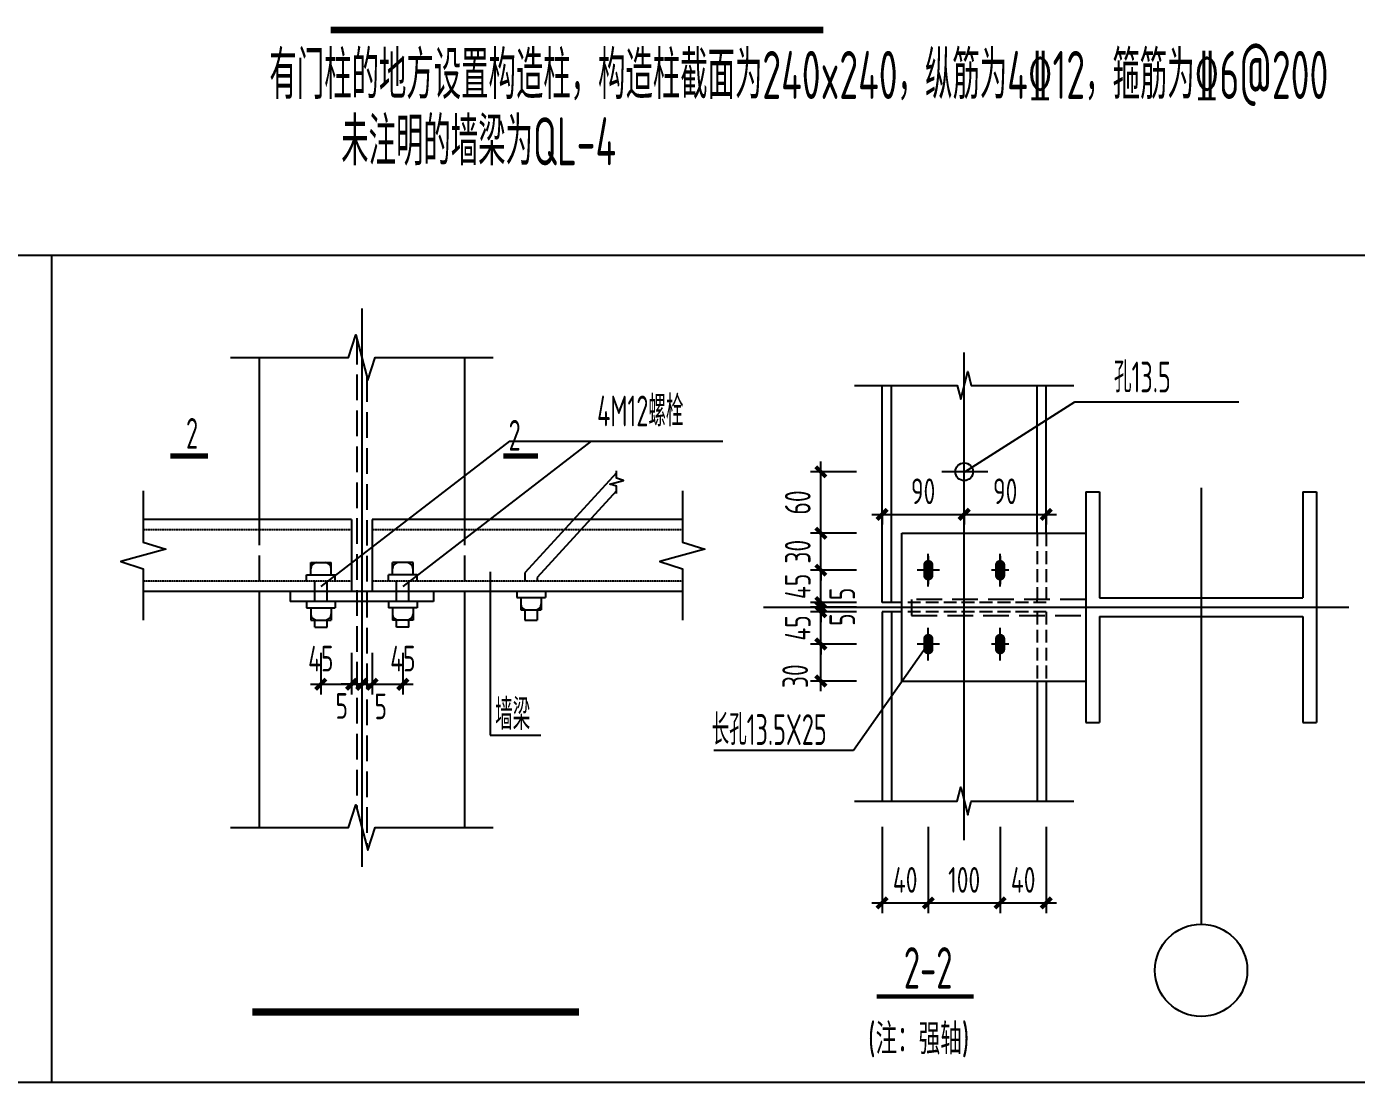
# Model space of a CAD drawing. Extents: x -138012 to 2129925, y -311560 to 0.
# Drawn here: x 1728007 to 1741846, y -173205 to -162220 of the extents above; entities that cross this region are included whole.
import ezdxf
from ezdxf.enums import TextEntityAlignment as Align

# ---------------------------------------------------------------- set-up
doc = ezdxf.new("R2010")
doc.units = 0
doc.header["$LTSCALE"] = 1000
doc.header["$MEASUREMENT"] = 0
doc.linetypes.add('DASH', pattern=[0.35, 0.25, -0.1])
doc.layers.get('0').update_dxf_attribs({"linetype": 'CONTINUOUS'})
doc.layers.get('Defpoints').update_dxf_attribs({"linetype": 'CONTINUOUS'})
for name, color, linetype in [('AXIS', 3, 'CONTINUOUS'), ('BEAM-CON', 4, 'CONTINUOUS'), ('BEAM-DASH', 113, 'DASH'), ('COLU-CON', 2, 'CONTINUOUS'), ('COLU-DASH', 2, 'DASH'), ('DIM', 3, 'CONTINUOUS'), ('DIM_SYMB', 3, 'CONTINUOUS'), ('INTEGRATED', 51, 'CONTINUOUS'), ('TABLE SYMBOLS', 212, 'CONTINUOUS'), ('TEXT', 7, 'CONTINUOUS')]:
    doc.layers.add(name, color=color, linetype=linetype)
doc.styles.add('TSSD_3摱搀^樟', font='Tssdeng.shx', dxfattribs={"width": 0.7, "bigfont": 'hztxt.shx'})
doc.styles.add('TSSD_Dimension', font='tssdeng.shx', dxfattribs={"width": 0.7, "bigfont": 'hztxt.shx'})
doc.styles.add('TSSD_REIN', font='tssdeng.shx', dxfattribs={"width": 0.7, "bigfont": 'tssdchn.shx'})
doc.dimstyles.new('TSSD_100_100', dxfattribs={"dimtxt": 300, "dimasz": 100, "dimexe": 250, "dimexo": 250, "dimgap": 100, "dimtad": 1, "dimdec": 0, "dimzin": 0, "dimdsep": 46, "dimtxsty": 'TSSD_Dimension', "dimblk": '_TSDBK', "dimcen": 0, "dimclrt": 7, "dimadec": 0, "dimazin": 0, "dimtfac": 1, "dimtdec": 0, "dimtix": 1, "dimtmove": 2, "dimatfit": 3, "dimldrblk": '_TSDBK', "dimfxl": 0, "dimtolj": 1, "dimtzin": 0, "dimarcsym": 0})

# ---------------------------------------------------------------- blocks, each defined once
blk = doc.blocks.new('_ArchTick')
at = {"color": 0, "linetype": 'ByBlock', "const_width": 0.4}
blk.add_lwpolyline([(-0.5, -0.5), (0.5, 0.5)], dxfattribs=at)
blk = doc.blocks.new('*D214')
at = {"layer": 'Defpoints', "color": 0}
for p in [(66056, -70263), (66653, -70263), (66653, -70623)]:
    blk.add_point(p, dxfattribs=at)
at = {"layer": 'DIM', "color": 0, "lineweight": -2}
for p, q in [((66056, -70723), (66056, -70163)), ((66403, -70263), (65956, -70263)), ((66403, -70623), (65956, -70623))]:
    blk.add_line(p, q, dxfattribs=at)
at = {"layer": 'DIM', "color": 0, "lineweight": -2, "xscale": 100, "yscale": 100, "zscale": 100}
for p, rotation in [((66056, -70263), 90), ((66056, -70623), 270)]:
    blk.add_blockref('_ArchTick', p, dxfattribs=dict(at, rotation=rotation))
at = {"layer": 'DIM', "color": 7, "insert": (65806, -70576), "char_height": 250, "attachment_point": 5, "rotation": 90, "style": 'TSSD_REIN'}
blk.add_mtext('\\A1;30', dxfattribs=at)
blk = doc.blocks.new('_TSDBK')
blk.add_line((-1, 0), (0, 0))
at = {"const_width": 0.5}
blk.add_lwpolyline([(-0.7, -0.7), (0.7, 0.7)], dxfattribs=at)
blk = doc.blocks.new('*D215')
at = {"layer": 'Defpoints', "color": 0}
for p in [(66056, -69948), (66653, -69948), (66653, -70263)]:
    blk.add_point(p, dxfattribs=at)
at = {"layer": 'DIM', "color": 0, "lineweight": -2}
for p, q in [((66056, -69948), (66056, -69848)), ((66403, -69948), (65956, -69948)), ((66056, -70263), (66056, -69948)), ((66403, -70263), (65956, -70263)), ((66056, -70263), (66056, -70363))]:
    blk.add_line(p, q, dxfattribs=at)
at = {"layer": 'DIM', "color": 0, "lineweight": -2, "xscale": 100, "yscale": 100, "zscale": 100}
for p, rotation in [((66056, -69948), 270), ((66056, -70263), 90)]:
    blk.add_blockref('_ArchTick', p, dxfattribs=dict(at, rotation=rotation))
at = {"layer": 'DIM', "color": 7, "insert": (65831, -70106), "char_height": 250, "attachment_point": 5, "rotation": 90, "style": 'TSSD_REIN'}
blk.add_mtext('\\A1;45', dxfattribs=at)
blk = doc.blocks.new('*D216')
at = {"layer": 'Defpoints', "color": 0}
for p in [(66056, -69903), (66653, -69903), (66653, -69948)]:
    blk.add_point(p, dxfattribs=at)
at = {"layer": 'DIM', "color": 0, "lineweight": -2}
for p, q in [((66056, -69903), (66056, -69803)), ((66403, -69903), (65956, -69903)), ((66403, -69948), (65956, -69948)), ((66056, -69948), (66056, -69903)), ((66056, -69948), (66056, -70048))]:
    blk.add_line(p, q, dxfattribs=at)
at = {"layer": 'DIM', "color": 0, "lineweight": -2, "xscale": 100, "yscale": 100, "zscale": 100}
for p, rotation in [((66056, -69903), 270), ((66056, -69948), 90)]:
    blk.add_blockref('_ArchTick', p, dxfattribs=dict(at, rotation=rotation))
at = {"layer": 'DIM', "color": 7, "insert": (66265, -70025), "char_height": 250, "attachment_point": 5, "rotation": 90, "style": 'TSSD_REIN'}
blk.add_mtext('\\A1;5', dxfattribs=at)
blk = doc.blocks.new('*D217')
at = {"layer": 'Defpoints', "color": 0}
for p in [(66056, -69543), (66653, -69543), (66653, -69858)]:
    blk.add_point(p, dxfattribs=at)
at = {"layer": 'DIM', "color": 0, "lineweight": -2}
for p, q in [((66056, -69543), (66056, -69443)), ((66403, -69543), (65956, -69543)), ((66056, -69858), (66056, -69543)), ((66403, -69858), (65956, -69858)), ((66056, -69858), (66056, -69958))]:
    blk.add_line(p, q, dxfattribs=at)
at = {"layer": 'DIM', "color": 0, "lineweight": -2, "xscale": 100, "yscale": 100, "zscale": 100}
for p, rotation in [((66056, -69543), 270), ((66056, -69858), 90)]:
    blk.add_blockref('_ArchTick', p, dxfattribs=dict(at, rotation=rotation))
at = {"layer": 'DIM', "color": 7, "insert": (65831, -69701), "char_height": 250, "attachment_point": 5, "rotation": 90, "style": 'TSSD_REIN'}
blk.add_mtext('\\A1;45', dxfattribs=at)
blk = doc.blocks.new('*D218')
at = {"layer": 'Defpoints', "color": 0}
for p in [(66056, -69183), (66653, -69183), (66653, -69543)]:
    blk.add_point(p, dxfattribs=at)
at = {"layer": 'DIM', "color": 0, "lineweight": -2}
for p, q in [((66056, -69183), (66056, -69083)), ((66403, -69183), (65956, -69183)), ((66056, -69543), (66056, -69183)), ((66403, -69543), (65956, -69543)), ((66056, -69543), (66056, -69643))]:
    blk.add_line(p, q, dxfattribs=at)
at = {"layer": 'DIM', "color": 0, "lineweight": -2, "xscale": 100, "yscale": 100, "zscale": 100}
for p, rotation in [((66056, -69183), 270), ((66056, -69543), 90)]:
    blk.add_blockref('_ArchTick', p, dxfattribs=dict(at, rotation=rotation))
at = {"layer": 'DIM', "color": 7, "insert": (65831, -69363), "char_height": 250, "attachment_point": 5, "rotation": 90, "style": 'TSSD_REIN'}
blk.add_mtext('\\A1;30', dxfattribs=at)
blk = doc.blocks.new('*D219')
at = {"layer": 'Defpoints', "color": 0}
for p in [(66653, -69858), (66056, -69903), (66653, -69903)]:
    blk.add_point(p, dxfattribs=at)
at = {"layer": 'DIM', "color": 0, "lineweight": -2}
for p, q in [((66403, -69858), (65956, -69858)), ((66056, -69858), (66056, -69758)), ((66056, -69858), (66056, -69903)), ((66403, -69903), (65956, -69903)), ((66056, -69903), (66056, -70003))]:
    blk.add_line(p, q, dxfattribs=at)
at = {"layer": 'DIM', "color": 0, "lineweight": -2, "xscale": 100, "yscale": 100, "zscale": 100}
for p, rotation in [((66056, -69858), 270), ((66056, -69903), 90)]:
    blk.add_blockref('_ArchTick', p, dxfattribs=dict(at, rotation=rotation))
at = {"layer": 'DIM', "color": 7, "insert": (66264, -69774), "char_height": 250, "attachment_point": 5, "rotation": 90, "style": 'TSSD_REIN'}
blk.add_mtext('\\A1;5', dxfattribs=at)
blk = doc.blocks.new('*D220')
at = {"layer": 'Defpoints', "color": 0}
for p in [(66056, -68584), (66653, -68584), (66653, -69183)]:
    blk.add_point(p, dxfattribs=at)
at = {"layer": 'DIM', "color": 0, "lineweight": -2}
for p, q in [((66056, -69283), (66056, -68484)), ((66403, -68584), (65956, -68584)), ((66403, -69183), (65956, -69183))]:
    blk.add_line(p, q, dxfattribs=at)
at = {"layer": 'DIM', "color": 0, "lineweight": -2, "xscale": 100, "yscale": 100, "zscale": 100}
for p, rotation in [((66056, -68584), 90), ((66056, -69183), 270)]:
    blk.add_blockref('_ArchTick', p, dxfattribs=dict(at, rotation=rotation))
at = {"layer": 'DIM', "color": 7, "insert": (65831, -68883), "char_height": 250, "attachment_point": 5, "rotation": 90, "style": 'TSSD_REIN'}
blk.add_mtext('\\A1;60', dxfattribs=at)
blk = doc.blocks.new('*D230')
at = {"layer": 'Defpoints', "color": 0}
for p in [(67453, -68771), (68253, -68729), (68253, -68999)]:
    blk.add_point(p, dxfattribs=at)
at = {"layer": 'DIM', "color": 0, "lineweight": -2}
for p, q in [((67353, -68999), (68353, -68999)), ((67453, -69021), (67453, -69099)), ((68253, -68979), (68253, -69099))]:
    blk.add_line(p, q, dxfattribs=at)
at = {"layer": 'DIM', "color": 0, "lineweight": -2, "xscale": 100, "yscale": 100, "zscale": 100, "rotation": 180}
blk.add_blockref('_ArchTick', (67453, -68999), dxfattribs=at)
at = {"layer": 'DIM', "color": 0, "lineweight": -2, "xscale": 100, "yscale": 100, "zscale": 100}
blk.add_blockref('_ArchTick', (68253, -68999), dxfattribs=at)
at = {"layer": 'DIM', "color": 7, "insert": (67853, -68774), "char_height": 250, "attachment_point": 5, "style": 'TSSD_REIN'}
blk.add_mtext('\\A1;90', dxfattribs=at)
blk = doc.blocks.new('*D231')
at = {"layer": 'Defpoints', "color": 0}
for p in [(66653, -68747), (67453, -68771), (67453, -68999)]:
    blk.add_point(p, dxfattribs=at)
at = {"layer": 'DIM', "color": 0, "lineweight": -2}
for p, q in [((66553, -68999), (67553, -68999)), ((66653, -68997), (66653, -69099)), ((67453, -69021), (67453, -69099))]:
    blk.add_line(p, q, dxfattribs=at)
at = {"layer": 'DIM', "color": 0, "lineweight": -2, "xscale": 100, "yscale": 100, "zscale": 100, "rotation": 180}
blk.add_blockref('_ArchTick', (66653, -68999), dxfattribs=at)
at = {"layer": 'DIM', "color": 0, "lineweight": -2, "xscale": 100, "yscale": 100, "zscale": 100}
blk.add_blockref('_ArchTick', (67453, -68999), dxfattribs=at)
at = {"layer": 'DIM', "color": 7, "insert": (67053, -68774), "char_height": 250, "attachment_point": 5, "style": 'TSSD_REIN'}
blk.add_mtext('\\A1;90', dxfattribs=at)
blk = doc.blocks.new('*D232')
at = {"layer": 'Defpoints', "color": 0}
for p in [(61182, -70099), (61482, -70099), (61482, -70655)]:
    blk.add_point(p, dxfattribs=at)
at = {"layer": 'DIM', "color": 0, "lineweight": -2}
for p, q in [((61182, -70349), (61182, -70755)), ((61482, -70349), (61482, -70755)), ((61082, -70655), (61582, -70655))]:
    blk.add_line(p, q, dxfattribs=at)
at = {"layer": 'DIM', "color": 0, "lineweight": -2, "xscale": 100, "yscale": 100, "zscale": 100, "rotation": 180}
blk.add_blockref('_ArchTick', (61182, -70655), dxfattribs=at)
at = {"layer": 'DIM', "color": 0, "lineweight": -2, "xscale": 100, "yscale": 100, "zscale": 100}
blk.add_blockref('_ArchTick', (61482, -70655), dxfattribs=at)
at = {"layer": 'DIM', "color": 7, "insert": (61182, -70405), "char_height": 250, "attachment_point": 5, "style": 'TSSD_REIN'}
blk.add_mtext('\\A1;45', dxfattribs=at)
blk = doc.blocks.new('*D233')
at = {"layer": 'Defpoints', "color": 0}
for p in [(61482, -70099), (61582, -70099), (61582, -70655)]:
    blk.add_point(p, dxfattribs=at)
at = {"layer": 'DIM', "color": 0, "lineweight": -2}
for p, q in [((61482, -70349), (61482, -70755)), ((61582, -70349), (61582, -70755)), ((61482, -70655), (61382, -70655)), ((61482, -70655), (61582, -70655)), ((61582, -70655), (61682, -70655))]:
    blk.add_line(p, q, dxfattribs=at)
at = {"layer": 'DIM', "color": 0, "lineweight": -2, "xscale": 100, "yscale": 100, "zscale": 100}
blk.add_blockref('_ArchTick', (61482, -70655), dxfattribs=at)
at = {"layer": 'DIM', "color": 0, "lineweight": -2, "xscale": 100, "yscale": 100, "zscale": 100, "rotation": 180}
blk.add_blockref('_ArchTick', (61582, -70655), dxfattribs=at)
at = {"layer": 'DIM', "color": 7, "insert": (61386, -70866), "char_height": 250, "attachment_point": 5, "style": 'TSSD_REIN'}
blk.add_mtext('\\A1;5', dxfattribs=at)
blk = doc.blocks.new('*D234')
at = {"layer": 'Defpoints', "color": 0}
for p in [(61582, -70099), (61682, -70099), (61682, -70655)]:
    blk.add_point(p, dxfattribs=at)
at = {"layer": 'DIM', "color": 0, "lineweight": -2}
for p, q in [((61582, -70349), (61582, -70755)), ((61682, -70349), (61682, -70755)), ((61582, -70655), (61482, -70655)), ((61582, -70655), (61682, -70655)), ((61682, -70655), (61782, -70655))]:
    blk.add_line(p, q, dxfattribs=at)
at = {"layer": 'DIM', "color": 0, "lineweight": -2, "xscale": 100, "yscale": 100, "zscale": 100}
blk.add_blockref('_ArchTick', (61582, -70655), dxfattribs=at)
at = {"layer": 'DIM', "color": 0, "lineweight": -2, "xscale": 100, "yscale": 100, "zscale": 100, "rotation": 180}
blk.add_blockref('_ArchTick', (61682, -70655), dxfattribs=at)
at = {"layer": 'DIM', "color": 7, "insert": (61766, -70870), "char_height": 250, "attachment_point": 5, "style": 'TSSD_REIN'}
blk.add_mtext('\\A1;5', dxfattribs=at)
blk = doc.blocks.new('*D235')
at = {"layer": 'Defpoints', "color": 0}
for p in [(61682, -70099), (61982, -70099), (61982, -70655)]:
    blk.add_point(p, dxfattribs=at)
at = {"layer": 'DIM', "color": 0, "lineweight": -2}
for p, q in [((61682, -70349), (61682, -70755)), ((61982, -70349), (61982, -70755)), ((61582, -70655), (62082, -70655))]:
    blk.add_line(p, q, dxfattribs=at)
at = {"layer": 'DIM', "color": 0, "lineweight": -2, "xscale": 100, "yscale": 100, "zscale": 100, "rotation": 180}
blk.add_blockref('_ArchTick', (61682, -70655), dxfattribs=at)
at = {"layer": 'DIM', "color": 0, "lineweight": -2, "xscale": 100, "yscale": 100, "zscale": 100}
blk.add_blockref('_ArchTick', (61982, -70655), dxfattribs=at)
at = {"layer": 'DIM', "color": 7, "insert": (61982, -70405), "char_height": 250, "attachment_point": 5, "style": 'TSSD_REIN'}
blk.add_mtext('\\A1;45', dxfattribs=at)
blk = doc.blocks.new('*D236')
at = {"layer": 'Defpoints', "color": 0}
for p in [(66653, -71793), (67103, -71793), (67103, -72786)]:
    blk.add_point(p, dxfattribs=at)
at = {"layer": 'DIM', "color": 0, "lineweight": -2}
for p, q in [((66653, -72043), (66653, -72886)), ((67103, -72043), (67103, -72886)), ((66553, -72786), (67203, -72786))]:
    blk.add_line(p, q, dxfattribs=at)
at = {"layer": 'DIM', "color": 0, "lineweight": -2, "xscale": 100, "yscale": 100, "zscale": 100, "rotation": 180}
blk.add_blockref('_ArchTick', (66653, -72786), dxfattribs=at)
at = {"layer": 'DIM', "color": 0, "lineweight": -2, "xscale": 100, "yscale": 100, "zscale": 100}
blk.add_blockref('_ArchTick', (67103, -72786), dxfattribs=at)
at = {"layer": 'DIM', "color": 7, "insert": (66878, -72561), "char_height": 250, "attachment_point": 5, "style": 'TSSD_REIN'}
blk.add_mtext('\\A1;40', dxfattribs=at)
blk = doc.blocks.new('*D237')
at = {"layer": 'Defpoints', "color": 0}
for p in [(67103, -71793), (67803, -71793), (67803, -72786)]:
    blk.add_point(p, dxfattribs=at)
at = {"layer": 'DIM', "color": 0, "lineweight": -2}
for p, q in [((67103, -72043), (67103, -72886)), ((67803, -72043), (67803, -72886)), ((67003, -72786), (67903, -72786))]:
    blk.add_line(p, q, dxfattribs=at)
at = {"layer": 'DIM', "color": 0, "lineweight": -2, "xscale": 100, "yscale": 100, "zscale": 100, "rotation": 180}
blk.add_blockref('_ArchTick', (67103, -72786), dxfattribs=at)
at = {"layer": 'DIM', "color": 0, "lineweight": -2, "xscale": 100, "yscale": 100, "zscale": 100}
blk.add_blockref('_ArchTick', (67803, -72786), dxfattribs=at)
at = {"layer": 'DIM', "color": 7, "insert": (67453, -72561), "char_height": 250, "attachment_point": 5, "style": 'TSSD_REIN'}
blk.add_mtext('\\A1;100', dxfattribs=at)
blk = doc.blocks.new('*D238')
at = {"layer": 'Defpoints', "color": 0}
for p in [(67803, -71793), (68253, -71793), (68253, -72786)]:
    blk.add_point(p, dxfattribs=at)
at = {"layer": 'DIM', "color": 0, "lineweight": -2}
for p, q in [((67803, -72043), (67803, -72886)), ((68253, -72043), (68253, -72886)), ((67703, -72786), (68353, -72786))]:
    blk.add_line(p, q, dxfattribs=at)
at = {"layer": 'DIM', "color": 0, "lineweight": -2, "xscale": 100, "yscale": 100, "zscale": 100, "rotation": 180}
blk.add_blockref('_ArchTick', (67803, -72786), dxfattribs=at)
at = {"layer": 'DIM', "color": 0, "lineweight": -2, "xscale": 100, "yscale": 100, "zscale": 100}
blk.add_blockref('_ArchTick', (68253, -72786), dxfattribs=at)
at = {"layer": 'DIM', "color": 7, "insert": (68028, -72561), "char_height": 250, "attachment_point": 5, "style": 'TSSD_REIN'}
blk.add_mtext('\\A1;40', dxfattribs=at)
blk = doc.blocks.new('534534543534545')
at = {"layer": 'AXIS', "color": 8}
for p, q in [((61582.1, -66994.2), (61582.1, -72434.3)), ((67453.4, -72174.9), (67453.4, -67420.5)), ((69762.4, -68742), (69762.4, -72992.5)), ((65497.9, -69903.2), (71203.8, -69903.2))]:
    blk.add_line(p, q, dxfattribs=at)
at = {"layer": 'AXIS'}
for p, q in [((67103.4, -69703.2), (67103.4, -69383.2)), ((67803.4, -69703.2), (67803.4, -69383.2)), ((67213.4, -69543.2), (66993.4, -69543.2)), ((67888.4, -69543.2), (67718.4, -69543.2)), ((67103.4, -70423.2), (67103.4, -70103.2)), ((67803.4, -70423.2), (67803.4, -70103.2)), ((67103.4, -70400), (67103.4, -70126.3)), ((67803.4, -70418.1), (67803.4, -70144.3)), ((67213.4, -70263.2), (66993.4, -70263.2)), ((67888.4, -70263.2), (67718.4, -70263.2))]:
    blk.add_line(p, q, dxfattribs=at)
at = {"layer": 'BEAM-CON'}
for p, q in [((66653.4, -69858.2), (66653.4, -67741.9)), ((66743.4, -69858.2), (66743.4, -67741.9)), ((68163.4, -69183.2), (68163.4, -67741.9)), ((68253.4, -69183.2), (68253.4, -67741.9)), ((61482.1, -69049.6), (59451.9, -69049.6)), ((61482.1, -69049.6), (61482.1, -69749.6)), ((64706.2, -69049.6), (61682.1, -69049.6)), ((61682.1, -69049.6), (61682.1, -69749.6)), ((64706.2, -69749.6), (59451.9, -69749.6)), ((60882.1, -69749.6), (60882.1, -69849.6)), ((62282.1, -69849.6), (60882.1, -69849.6)), ((62282.1, -69749.6), (62282.1, -69849.6)), ((66845.9, -69858.2), (66653.4, -69858.2)), ((66845.9, -69948.2), (66653.4, -69948.2)), ((66653.4, -69948.2), (66653.4, -71792.6)), ((66743.4, -69948.2), (66743.4, -71792.6)), ((68163.4, -70623.2), (68163.4, -71792.6)), ((68253.4, -70623.2), (68253.4, -71792.6))]:
    blk.add_line(p, q, dxfattribs=at)
at = {"layer": 'BEAM-DASH', "ltscale": 0.5}
for p, q in [((68163.4, -69183.2), (68163.4, -69858.2)), ((68253.4, -69183.2), (68253.4, -69858.2)), ((68253.4, -69858.2), (66845.9, -69858.2)), ((68253.4, -69948.2), (66845.9, -69948.2)), ((68163.4, -69948.2), (68163.4, -70623.2)), ((68253.4, -69948.2), (68253.4, -70623.2))]:
    blk.add_line(p, q, dxfattribs=at)
at = {"layer": 'COLU-CON'}
for p, q in [((60582.1, -67470.6), (60582.1, -69049.6)), ((62582.1, -67470.6), (62582.1, -69049.6)), ((68637.4, -68778.2), (68637.4, -71028.2)), ((68637.4, -68778.2), (68772.4, -68778.2)), ((68772.4, -68778.2), (68772.4, -69813.2)), ((70752.4, -68778.2), (70752.4, -69813.2)), ((70752.4, -68778.2), (70887.4, -68778.2)), ((70887.4, -68778.2), (70887.4, -71028.2)), ((60582.1, -69749.6), (60582.1, -72049.9)), ((62582.1, -69749.6), (62582.1, -72049.9)), ((68772.4, -69813.2), (70752.4, -69813.2)), ((68772.4, -69993.2), (70752.4, -69993.2)), ((68772.4, -69993.2), (68772.4, -71028.2)), ((70752.4, -69993.2), (70752.4, -71028.2)), ((68637.4, -71028.2), (68772.4, -71028.2)), ((70752.4, -71028.2), (70887.4, -71028.2))]:
    blk.add_line(p, q, dxfattribs=at)
at = {"layer": 'COLU-DASH', "linetype": 'DASH'}
for p, q in [((60582.1, -69049.6), (60582.1, -69749.6)), ((62582.1, -69049.6), (62582.1, -69749.6))]:
    blk.add_line(p, q, dxfattribs=at)
at = {"layer": 'Defpoints', "color": 7}
blk.add_point((66936.8, -70623.2), dxfattribs=at)
blk.add_point((66936.8, -70623.2), dxfattribs=at)
at = {"layer": 'DIM_SYMB', "const_width": 70}
blk.add_lwpolyline([(60514, -73849.2), (63698.3, -73849.2)], dxfattribs=at)
at = {"layer": 'INTEGRATED', "linetype": 'DASH'}
for p, q in [((61532.1, -67287.3), (61532.1, -71866.6)), ((61632.1, -67653.9), (61632.1, -72233.2))]:
    blk.add_line(p, q, dxfattribs=at)
at = {"layer": 'INTEGRATED'}
for p, q in [((67453.4, -68683.8), (67453.4, -68483.8)), ((67682.5, -68583.8), (67233.9, -68583.8)), ((66845.9, -70623.2), (66845.9, -69183.2)), ((66845.9, -69183.2), (68637.4, -69183.2)), ((61083.4, -69469.5), (61283.4, -69469.5)), ((61083.4, -69589.6), (61083.4, -69469.5)), ((61283.4, -69589.6), (61283.4, -69469.5)), ((61880.7, -69589.6), (61880.7, -69469.5)), ((62080.8, -69469.5), (61880.7, -69469.5)), ((62080.8, -69589.6), (62080.8, -69469.5)), ((67103.4, -69406.3), (67103.4, -69680)), ((67803.4, -69406.3), (67803.4, -69680)), ((61043.4, -69589.6), (61323.4, -69589.6)), ((61043.4, -69649.6), (61043.4, -69589.6)), ((61323.4, -69649.6), (61323.4, -69589.6)), ((62120.8, -69589.6), (61840.7, -69589.6)), ((61840.7, -69649.6), (61840.7, -69589.6)), ((62120.8, -69649.6), (62120.8, -69589.6)), ((61123.4, -69849.6), (61123.4, -69649.6)), ((61243.4, -69849.6), (61243.4, -69649.6)), ((61920.7, -69849.6), (61920.7, -69649.6)), ((62040.8, -69849.6), (62040.8, -69649.6)), ((61043.4, -69849.6), (61043.4, -69909.6)), ((61323.4, -69849.6), (61323.4, -69909.6)), ((61840.7, -69849.6), (61840.7, -69909.6)), ((62120.8, -69849.6), (62120.8, -69909.6)), ((61043.4, -69909.6), (61323.4, -69909.6)), ((61083.4, -69909.6), (61083.4, -70029.6)), ((61283.4, -69909.6), (61283.4, -70029.6)), ((62120.8, -69909.6), (61840.7, -69909.6)), ((61880.7, -69909.6), (61880.7, -70029.6)), ((62080.8, -69909.6), (62080.8, -70029.6)), ((61083.4, -70029.6), (61283.4, -70029.6)), ((61123.4, -70099), (61123.4, -70029.6)), ((61123.4, -70099), (61243.4, -70099)), ((61243.4, -70099), (61243.4, -70029.6)), ((62080.8, -70029.6), (61880.7, -70029.6)), ((61920.7, -70099), (61920.7, -70029.6)), ((62040.8, -70099), (61920.7, -70099)), ((62040.8, -70099), (62040.8, -70029.6)), ((66845.9, -70623.2), (68637.4, -70623.2))]:
    blk.add_line(p, q, dxfattribs=at)
at = {"layer": 'INTEGRATED', "color": 15}
for p, q in [((64065.3, -68593.5), (63171.5, -69569.1)), ((64065.3, -68771.2), (63291.5, -69615.7)), ((63171.5, -69569.1), (63171.5, -69649.6)), ((63291.5, -69615.7), (63291.5, -69649.6)), ((63091.5, -69749.6), (63091.5, -69809.6)), ((63091.5, -69809.6), (63371.5, -69809.6)), ((63131.5, -69809.6), (63131.5, -69929.6)), ((63331.5, -69809.6), (63331.5, -69929.6)), ((63371.5, -69749.6), (63371.5, -69809.6)), ((63131.5, -69929.6), (63331.5, -69929.6)), ((63171.5, -69929.6), (63171.5, -70029.6)), ((63291.5, -69929.6), (63291.5, -70029.6)), ((63171.5, -70029.6), (63291.5, -70029.6))]:
    blk.add_line(p, q, dxfattribs=at)
at = {"layer": 'INTEGRATED', "linetype": 'DASH', "ltscale": 0.005}
for p, q in [((61482.1, -69149.6), (59451.9, -69149.6)), ((64706.2, -69149.6), (61682.1, -69149.6)), ((61482.1, -69649.6), (59451.9, -69649.6)), ((64706.2, -69649.6), (61682.1, -69649.6))]:
    blk.add_line(p, q, dxfattribs=at)
at = {"layer": 'INTEGRATED', "color": 6}
for p, q in [((66939.4, -69827.3), (66939.4, -69985)), ((68163.4, -69858.2), (68163.4, -69827.3)), ((68163.4, -69948.2), (68163.4, -69985))]:
    blk.add_line(p, q, dxfattribs=at)
at = {"layer": 'INTEGRATED', "color": 6, "linetype": 'DASH'}
for p, q in [((68637.4, -69827.3), (66939.4, -69827.3)), ((66939.4, -69985), (68637.4, -69985))]:
    blk.add_line(p, q, dxfattribs=at)
at = {"layer": 'INTEGRATED', "const_width": 50}
for points in [[(67128.4, -69493.2), (67128.4, -69593.2, -1), (67078.4, -69593.2), (67078.4, -69493.2, -1)], [(67828.4, -69493.2), (67828.4, -69593.2, -1), (67778.4, -69593.2), (67778.4, -69493.2, -1)], [(67128.4, -70213.2), (67128.4, -70313.2, -1), (67078.4, -70313.2), (67078.4, -70213.2, -1)], [(67828.4, -70213.2), (67828.4, -70313.2, -1), (67778.4, -70313.2), (67778.4, -70213.2, -1)]]:
    blk.add_lwpolyline(points, format="xyb", close=True, dxfattribs=at)
at = {"layer": 'INTEGRATED'}
blk.add_circle((67453.4, -68583.8), 86.3, dxfattribs=at)
for centre, start, end in [((61143.4, -69529.5), 90, 180), ((61223.4, -69529.5), 0, 90), ((61940.8, -69529.5), 90, 180), ((62020.8, -69529.5), 0, 90), ((61143.4, -69969.6), 180, 270), ((61223.4, -69969.6), 270, 0), ((61940.8, -69969.6), 180, 270), ((62020.8, -69969.6), 270, 0)]:
    blk.add_arc(centre, 60, start, end, dxfattribs=at)
at = {"layer": 'INTEGRATED', "color": 15}
for centre, start, end in [((63191.5, -69869.6), 180, 270), ((63271.5, -69869.6), 270, 0)]:
    blk.add_arc(centre, 60, start, end, dxfattribs=at)
at = {"layer": 'INTEGRATED', "color": 7}
blk.add_point((68253.4, -71792.6), dxfattribs=at)
blk.add_point((68253.4, -71792.6), dxfattribs=at)
at = {"layer": 'TABLE SYMBOLS'}
for p, q in [((49444.6, -66473), (78392.1, -66473)), ((58556.4, -66473), (58556.4, -74534.4)), ((67458.2, -68583.8), (68532.5, -67901.9)), ((68532.5, -67901.9), (70130.1, -67901.9)), ((63022.3, -68285.3), (61181, -69703.1)), ((63816.1, -68285.3), (61981.8, -69701.4)), ((63022.3, -68285.3), (65101.8, -68285.3)), ((62832.1, -69557.8), (62832.1, -71151.7)), ((67103.4, -70263.2), (66374.4, -71301.1)), ((62832.1, -71151.7), (63327.4, -71151.7)), ((66374.4, -71301.1), (65013.5, -71301.1)), ((78392.1, -74534.4), (49444.6, -74534.4))]:
    blk.add_line(p, q, dxfattribs=at)
for points in [[(60302.1, -67470.6), (61452.1, -67470.6), (61522.1, -67250.6), (61642.1, -67690.6), (61712.1, -67470.6), (62862.1, -67470.6)], [(66383.4, -67741.9), (67385.9, -67741.9), (67419.6, -67877), (67487.3, -67606.9), (67520.9, -67741.9), (68523.4, -67741.9)], [(64065.3, -68797.1), (64065.3, -68725.4), (63999.3, -68704.4), (64131.3, -68668.4), (64065.3, -68647.4), (64065.3, -68575.8)], [(59451.9, -68769.6), (59451.9, -69269.6), (59671.9, -69339.6), (59231.9, -69459.6), (59451.9, -69529.6), (59451.9, -70029.6)], [(64706.2, -68769.6), (64706.2, -69269.6), (64926.2, -69339.6), (64486.2, -69459.6), (64706.2, -69529.6), (64706.2, -70029.6)], [(66383.4, -71792.6), (67385.9, -71792.6), (67419.6, -71657.6), (67487.3, -71927.6), (67520.9, -71792.6), (68523.4, -71792.6)], [(60302.1, -72049.9), (61452.1, -72049.9), (61522.1, -71829.9), (61642.1, -72269.9), (61712.1, -72049.9), (62862.1, -72049.9)]]:
    blk.add_lwpolyline(points, dxfattribs=at)
for points, const_width in [([(59717.1, -68430.7), (59717.1, -68430.7), (60082.5, -68430.7)], 50), ([(62960.8, -68430.7), (63299.5, -68430.7), (63299.5, -68430.7)], 50), ([(67545.6, -73697.3), (66599.9, -73697.3)], 40.5)]:
    blk.add_lwpolyline(points, dxfattribs=dict(at, const_width=const_width))
blk.add_circle((69762.4, -73442.5), 450, dxfattribs=at)
at = {"layer": 'TABLE SYMBOLS', "style": 'TSSD_REIN', "width": 0.6}
for s, p in [('孔13.5', (68913.4, -67810.7)), ('4M12螺栓', (63875.1, -68141.5)), ('墙梁', (62881.6, -71098.8)), ('长孔13.5X25', (64991.5, -71246.3))]:
    blk.add_text(s, height=300, dxfattribs=at).set_placement(p)
blk.add_text('2', height=300, dxfattribs=at).set_placement((59868.9, -68059.9), align=Align.TOP_LEFT)
blk.add_text('2', height=300, dxfattribs=at).set_placement((63129.9, -68078.5), align=Align.TOP_RIGHT)
blk.add_text('2-2', height=405, dxfattribs=at).set_placement((67101.8, -73418.8), align=Align.MIDDLE)
at = {"layer": 'TEXT', "linetype": 'Continuous', "style": 'TSSD_3摱搀^樟', "width": 0.7}
blk.add_text('(注：强轴)', height=300, dxfattribs=at).set_placement((66514.8, -74260.7))
at = {"layer": 'DIM'}
for base, p1, p2, text, picture, middle in [((66055.8, -68583.8), (66653.4, -69183.2), (66653.4, -68583.8), '60', '*D220', (65830.8, -68883.5)), ((66055.8, -69183.2), (66653.4, -69543.2), (66653.4, -69183.2), '30', '*D218', (65830.8, -69363.2)), ((66055.8, -69543.2), (66653.4, -69858.2), (66653.4, -69543.2), '45', '*D217', (65830.8, -69700.7)), ((66055.8, -69948.2), (66653.4, -70263.2), (66653.4, -69948.2), '45', '*D215', (65830.8, -70105.7))]:
    dim = blk.add_linear_dim(base=base, p1=p1, p2=p2, angle=90, text=text, dimstyle='TSSD_100_100', dxfattribs=at)
    dim.commit()
    dim.dimension.update_dxf_attribs({"geometry": picture, "text_midpoint": middle})
for base, p1, p2, text, picture, middle in [((67453.4, -68999), (66653.4, -68747.3), (67453.4, -68770.6), '90', '*D231', (67053.4, -68774)), ((68253.4, -68999), (67453.4, -68770.6), (68253.4, -68729), '90', '*D230', (67853.4, -68774)), ((67103.4, -72785.6), (66653.4, -71792.6), (67103.4, -71792.6), '40', '*D236', (66878.4, -72560.6)), ((67803.4, -72785.6), (67103.4, -71792.6), (67803.4, -71792.6), '100', '*D237', (67453.4, -72560.6)), ((68253.4, -72785.6), (67803.4, -71792.6), (68253.4, -71792.6), '40', '*D238', (68028.4, -72560.6))]:
    dim = blk.add_linear_dim(base=base, p1=p1, p2=p2, text=text, dimstyle='TSSD_100_100', dxfattribs=at)
    dim.commit()
    dim.dimension.update_dxf_attribs({"geometry": picture, "text_midpoint": middle})
for base, p1, p2, text, picture, middle in [((66055.8, -69903.2), (66653.4, -69858.2), (66653.4, -69903.2), '5', '*D219', (66263.6, -69774.3)), ((66055.8, -69903.2), (66653.4, -69948.2), (66653.4, -69903.2), '5', '*D216', (66265.1, -70024.5)), ((66055.8, -70263.2), (66653.4, -70623.2), (66653.4, -70263.2), '30', '*D214', (65805.8, -70575.6))]:
    dim = blk.add_linear_dim(base=base, p1=p1, p2=p2, angle=90, text=text, dimstyle='TSSD_100_100', dxfattribs=at)
    dim.commit()
    dim.dimension.update_dxf_attribs({"geometry": picture, "text_midpoint": middle, "dimtype": 128})
for base, p1, p2, text, picture, middle in [((61482.1, -70654.7), (61182.1, -70099), (61482.1, -70099), '45', '*D232', (61182.1, -70404.7)), ((61582.1, -70654.7), (61482.1, -70099), (61582.1, -70099), '5', '*D233', (61385.7, -70865.8)), ((61682.1, -70654.7), (61582.1, -70099), (61682.1, -70099), '5', '*D234', (61766.3, -70870.3)), ((61982.1, -70654.7), (61682.1, -70099), (61982.1, -70099), '45', '*D235', (61982.1, -70404.7))]:
    dim = blk.add_linear_dim(base=base, p1=p1, p2=p2, text=text, dimstyle='TSSD_100_100', dxfattribs=at)
    dim.commit()
    dim.dimension.update_dxf_attribs({"geometry": picture, "text_midpoint": middle, "dimtype": 128})

msp = doc.modelspace()

# ---------------------------------------------------------------- linework, layer by layer
at = {"layer": 'AXIS', "const_width": 70}
msp.add_lwpolyline([(1731169.978, -162254.681), (1736298.205, -162254.681)], dxfattribs=at)

# ---------------------------------------------------------------- block references
at = {"layer": 'TABLE SYMBOLS', "xscale": 1.06773360009538, "yscale": 1.06773360009538, "zscale": 1.06773360009538}
msp.add_blockref('534534543534545', (1665742.426, -93622.33), dxfattribs=at)

# ---------------------------------------------------------------- texts
at = {"layer": 'TEXT', "style": 'TSSD_REIN', "width": 0.6}
for s, p in [('有门柱的地方设置构造柱，构造柱截面为240x240，纵筋为4%%13212，箍筋为%%1326@200', (1730534.015, -162972.803)), ('未注明的墙梁为QL-4', (1731281.162, -163662.892))]:
    msp.add_text(s, height=500, dxfattribs=at).set_placement(p)

doc.saveas('drawing.dxf')
